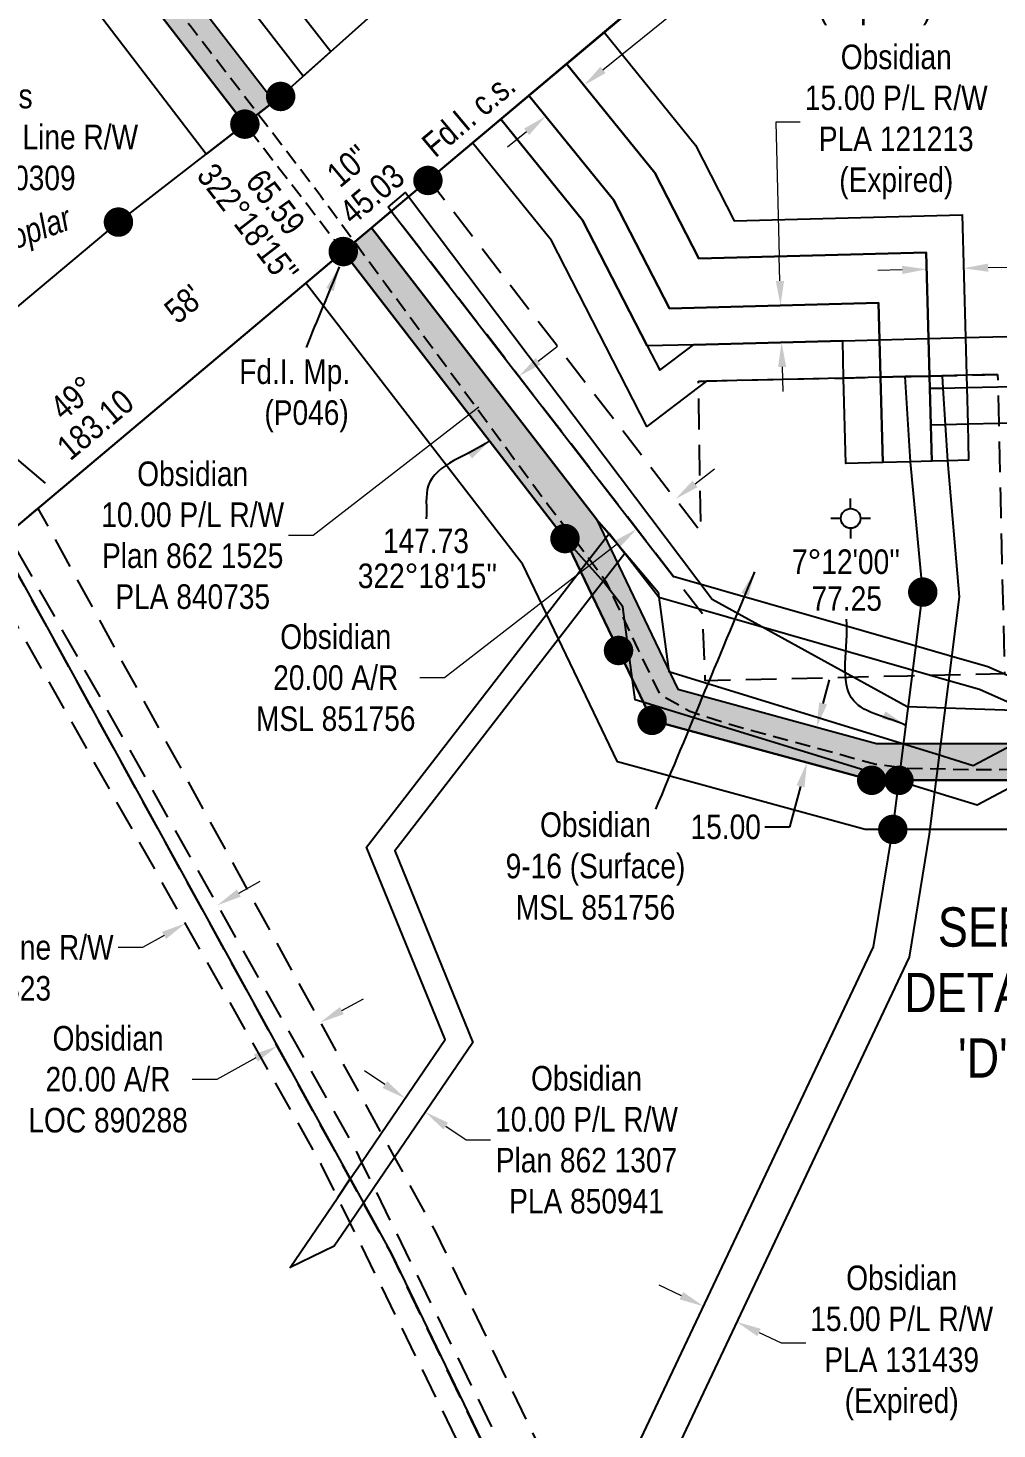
# Model space of a CAD drawing. Extents: x 606847 to 616975, y 5877213 to 5883625.
# Drawn here: x 607177 to 607572, y 5879660 to 5880230 of the extents above; entities that cross this region are included whole.
import ezdxf
from ezdxf.enums import TextEntityAlignment as Align

# ---------------------------------------------------------------- set-up
doc = ezdxf.new("R2010")
doc.units = 0
doc.header["$LTSCALE"] = 5
doc.header["$PDMODE"] = 34
doc.header["$PDSIZE"] = 0.03
for name, pattern in [('foc-ACCESSROAD', [3.75, 2.5, -1.25]), ('foc-FLOWLINE', [3.75, 2.5, -1.25]), ('foc-TIELINE', [1.875, 1.25, -0.625]), ('UG_PIPE', [1.875, 1.25, -0.625])]:
    doc.linetypes.add(name, pattern=pattern)
doc.layers.get('Defpoints').update_dxf_attribs({"color": 9})
for name, color, linetype in [('AS-PIPE-UG', 44, 'UG_PIPE'), ('AS-POWER', 104, 'foc-POWER'), ('AS-TELUS', 224, 'foc-TEL'), ('C-AR', 13, 'foc-ACCESSROAD'), ('C-RW', 13, 'Continuous'), ('C-WS', 13, 'foc-ACCESSROAD'), ('DETAIL-T', 7, 'Continuous'), ('F-EZE', 190, 'foc-FLOWLINE'), ('F-RW', 190, 'Continuous'), ('F-WS-S', 8, 'Continuous'), ('L-BD', 7, 'Continuous'), ('L-MON', 1, 'Continuous'), ('L-TIE', 7, 'foc-TIELINE'), ('L-TITLEDB', 4, 'Continuous'), ('P-PROPOSED', 10, 'Continuous'), ('P-PROPOSED-H', 21, 'Continuous'), ('P-TXT', 4, 'Continuous'), ('T-BUSH-T', 110, 'Continuous')]:
    doc.layers.add(name, color=color, linetype=linetype)
for name, color, linetype, lineweight in [('C-AR-T', 13, 'Continuous', 9), ('C-RW-T', 13, 'Continuous', 9), ('C-WS-T', 13, 'Continuous', 9), ('F-EZE-T', 190, 'Continuous', 9)]:
    doc.layers.add(name, color=color, linetype=linetype, lineweight=lineweight)
doc.styles.add('80CG', font='ARIALN.TTF', dxfattribs={"height": 10})
doc.styles.add('80L', font='ARIALN.TTF', dxfattribs={"height": 10})
doc.styles.add('foc-LtypeFont', font='ARIALN.TTF', dxfattribs={"height": 7.35})
doc.linetypes.add('foc-POWER', pattern='A,6,-1,["P",foc-LtypeFont,S=0.2,R=0,X=-0.625,Y=-0.75],-1.24,4', length=12.24)
doc.linetypes.add('foc-TEL', pattern='A,2,-1,["T",foc-LtypeFont,S=0.2,R=0,X=-0.425,Y=-0.75],-1.24,8', length=12.24)
doc.linetypes.add('foc-TEL-NOLINE', pattern='A,0,-2,["T",foc-LtypeFont,S=0.2,R=0,X=-0.425,Y=-0.75],-10.24', length=12.24)
doc.dimstyles.new('Compass 5 000', dxfattribs={"dimscale": 5, "dimtxt": 9, "dimasz": 2, "dimexe": 0.2, "dimexo": 0.0625, "dimgap": 0.5, "dimtad": 0, "dimtih": 1, "dimtoh": 1, "dimzin": 0, "dimdsep": 46, "dimtxsty": '80CG', "dimcen": 0.1, "dimse1": 1, "dimse2": 1, "dimclrd": 256, "dimclrt": 256, "dimaunit": 1, "dimadec": 4, "dimazin": 0, "dimtfac": 0.06, "dimtofl": 0, "dimtmove": 0, "dimatfit": 1, "dimfxl": 0.2, "dimtolj": 1, "dimtzin": 0, "dimlwd": -1, "dimarcsym": 0})

# ---------------------------------------------------------------- blocks, each defined once
blk = doc.blocks.new('*D421')
at = {"layer": 'Defpoints', "color": 0, "transparency": 16777216}
for p in [(607058.33, 5880142.6), (607100.83, 5880126), (607091.08, 5880114.6)]:
    blk.add_point(p, dxfattribs=at)
at = {"layer": 'F-EZE-T', "transparency": 16777216}
for p, q in [((607074.57, 5880161.6), (607095.4, 5880185.97)), ((607095.4, 5880185.97), (607105.4, 5880185.97)), ((607051.83, 5880135), (607045.34, 5880127.39))]:
    blk.add_line(p, q, dxfattribs=at)
for points in [[(607073.3, 5880162.68), (607075.84, 5880160.51), (607068.07, 5880154)], [(607050.57, 5880136.08), (607053.1, 5880133.91), (607058.33, 5880142.6)]]:
    blk.add_solid(points, dxfattribs=at)
at = {"layer": 'F-EZE-T', "transparency": 16777216, "insert": (607164.54, 5880185.97), "char_height": 10, "attachment_point": 5, "style": '80CG', "bg_fill": 3, "box_fill_scale": 1.1, "bg_fill_color": 256, "bg_fill_true_color": 13158600, "bg_fill_transparency": 0}
blk.add_mtext('\\A1;Fortis\\P15.00 Power Line R/W\\PEZE 060309', dxfattribs=at)
blk = doc.blocks.new('*D423')
at = {"layer": 'Defpoints', "color": 0, "transparency": 16777216}
for p in [(607241.1, 5879865.92), (607266.28, 5879851.86), (607253.21, 5879844.48)]:
    blk.add_point(p, dxfattribs=at)
at = {"layer": 'F-EZE-T', "transparency": 16777216}
for p, q in [((607262.87, 5879878.22), (607271.58, 5879883.14)), ((607223.69, 5879856.09), (607213.69, 5879856.09)), ((607232.39, 5879861.01), (607223.69, 5879856.09))]:
    blk.add_line(p, q, dxfattribs=at)
for points in [[(607262.05, 5879879.67), (607263.69, 5879876.77), (607254.17, 5879873.3)], [(607231.57, 5879862.46), (607233.21, 5879859.55), (607241.1, 5879865.92)]]:
    blk.add_solid(points, dxfattribs=at)
at = {"layer": 'F-EZE-T', "transparency": 16777216, "insert": (607154.55, 5879856.09), "char_height": 10, "attachment_point": 5, "style": '80CG'}
blk.add_mtext('\\A1;Fortis\\P15.00 Power Line R/W\\PEZE 130323', dxfattribs=at)
blk = doc.blocks.new('*D433')
at = {"layer": 'C-AR-T', "transparency": 16777216}
for p, q in [((607304.84, 5879830.41), (607313.6, 5879835.22)), ((607269.78, 5879811.13), (607253.91, 5879802.4)), ((607253.91, 5879802.4), (607243.91, 5879802.4))]:
    blk.add_line(p, q, dxfattribs=at)
for points in [[(607304.04, 5879831.87), (607305.64, 5879828.94), (607296.08, 5879825.59)], [(607268.97, 5879812.59), (607270.58, 5879809.67), (607278.54, 5879815.95)]]:
    blk.add_solid(points, dxfattribs=at)
at = {"layer": 'Defpoints', "color": 0, "transparency": 16777216}
for p in [(607233.23, 5879939.9), (607215.69, 5879930.26), (607278.54, 5879815.95)]:
    blk.add_point(p, dxfattribs=at)
at = {"layer": 'C-AR-T', "transparency": 16777216, "insert": (607209.6, 5879802.4), "char_height": 10, "attachment_point": 5, "style": '80CG'}
blk.add_mtext('\\A1;Obsidian\\P20.00 A/R\\PLOC 890288', dxfattribs=at)
blk = doc.blocks.new('*D439')
at = {"layer": 'C-AR-T', "transparency": 16777216}
for p, q in [((607448.71, 5880044.8), (607456.62, 5880050.92)), ((607417.1, 5880020.36), (607346.63, 5879965.87)), ((607346.63, 5879965.87), (607336.63, 5879965.87))]:
    blk.add_line(p, q, dxfattribs=at)
for points in [[(607447.69, 5880046.12), (607449.73, 5880043.48), (607440.8, 5880038.69)], [(607416.08, 5880021.68), (607418.12, 5880019.04), (607425.01, 5880026.48)]]:
    blk.add_solid(points, dxfattribs=at)
at = {"layer": 'Defpoints', "color": 0, "transparency": 16777216}
for p in [(607385.04, 5880110.79), (607369.26, 5880098.58), (607425.01, 5880026.48)]:
    blk.add_point(p, dxfattribs=at)
at = {"layer": 'C-AR-T', "transparency": 16777216, "insert": (607302.35, 5879965.87), "char_height": 10, "attachment_point": 5, "style": '80CG'}
blk.add_mtext('\\A1;Obsidian\\P20.00 A/R\\PMSL 851756', dxfattribs=at)
blk = doc.blocks.new('*D449')
at = {"layer": 'C-RW-T', "transparency": 16777216}
for p, q in [((607322.37, 5879800.3), (607314.11, 5879805.93)), ((607347.16, 5879783.41), (607355.43, 5879777.78)), ((607355.43, 5879777.78), (607365.43, 5879777.78))]:
    blk.add_line(p, q, dxfattribs=at)
for points in [[(607323.31, 5879801.68), (607321.44, 5879798.92), (607330.64, 5879794.67)], [(607348.1, 5879784.79), (607346.22, 5879782.03), (607338.9, 5879789.04)]]:
    blk.add_solid(points, dxfattribs=at)
at = {"layer": 'Defpoints', "color": 0, "transparency": 16777216}
for p in [(607335.72, 5879802.12), (607343.98, 5879796.49), (607338.9, 5879789.04)]:
    blk.add_point(p, dxfattribs=at)
at = {"layer": 'C-RW-T', "transparency": 16777216, "insert": (607404.51, 5879777.78), "char_height": 10, "attachment_point": 5, "style": '80CG'}
blk.add_mtext('\\A1;Obsidian\\P10.00 P/L R/W\\PPlan 862 1307\\PPLA 850941', dxfattribs=at)
blk = doc.blocks.new('*D455')
at = {"layer": 'C-RW-T', "transparency": 16777216}
for p, q in [((607384.85, 5880094.76), (607392.76, 5880100.87)), ((607360.7, 5880076.08), (607293.17, 5880023.86)), ((607293.17, 5880023.86), (607283.17, 5880023.86))]:
    blk.add_line(p, q, dxfattribs=at)
for points in [[(607383.83, 5880096.07), (607385.87, 5880093.44), (607376.94, 5880088.64)], [(607359.68, 5880077.4), (607361.72, 5880074.76), (607368.61, 5880082.2)]]:
    blk.add_solid(points, dxfattribs=at)
at = {"layer": 'Defpoints', "color": 0, "transparency": 16777216}
for p in [(607355.33, 5880116.59), (607347, 5880110.14), (607368.61, 5880082.2)]:
    blk.add_point(p, dxfattribs=at)
at = {"layer": 'C-RW-T', "transparency": 16777216, "insert": (607244.08, 5880023.86), "char_height": 10, "attachment_point": 5, "style": '80CG'}
blk.add_mtext('\\A1;Obsidian\\P10.00 P/L R/W\\PPlan 862 1525\\PPLA 840735', dxfattribs=at)
blk = doc.blocks.new('*D476')
at = {"layer": 'C-RW-T', "transparency": 16777216}
for p, q in [((607491.61, 5880192.13), (607481.61, 5880192.13)), ((607481.61, 5880192.13), (607483.04, 5880137.42)), ((607483.3, 5880127.42), (607483.04, 5880137.42)), ((607484.22, 5880092.43), (607484.48, 5880082.43))]:
    blk.add_line(p, q, dxfattribs=at)
for points in [[(607484.97, 5880127.46), (607481.64, 5880127.38), (607483.56, 5880117.42)], [(607485.88, 5880092.47), (607482.55, 5880092.38), (607483.96, 5880102.42)]]:
    blk.add_solid(points, dxfattribs=at)
at = {"layer": 'Defpoints', "color": 0, "transparency": 16777216}
for p in [(607483.2, 5880117.41), (607483.56, 5880117.42), (607483.59, 5880102.41)]:
    blk.add_point(p, dxfattribs=at)
at = {"layer": 'C-RW-T', "transparency": 16777216, "insert": (607530.69, 5880192.13), "char_height": 10, "attachment_point": 5, "style": '80CG', "bg_fill": 3, "box_fill_scale": 1.1, "bg_fill_color": 256, "bg_fill_true_color": 13158600, "bg_fill_transparency": 0}
blk.add_mtext('\\A1;Obsidian\\P15.00 P/L R/W\\PPLA 121213\\P(Expired)', dxfattribs=at)
blk = doc.blocks.new('*D478')
at = {"layer": 'C-RW-T', "transparency": 16777216}
for p, q in [((607411.22, 5880213.35), (607472.54, 5880262.99)), ((607472.54, 5880262.99), (607482.54, 5880262.99)), ((607380.13, 5880188.17), (607372.36, 5880181.88))]:
    blk.add_line(p, q, dxfattribs=at)
for points in [[(607410.17, 5880214.64), (607412.27, 5880212.05), (607403.45, 5880207.05)], [(607379.08, 5880189.47), (607381.18, 5880186.88), (607387.9, 5880194.47)]]:
    blk.add_solid(points, dxfattribs=at)
at = {"layer": 'Defpoints', "color": 0, "transparency": 16777216}
for p in [(607403.45, 5880207.05), (607411.24, 5880197.42), (607395.7, 5880184.84)]:
    blk.add_point(p, dxfattribs=at)
at = {"layer": 'C-RW-T', "transparency": 16777216, "insert": (607522.08, 5880262.99), "char_height": 10, "attachment_point": 5, "style": '80CG'}
blk.add_mtext('\\A1;Obsidian\\P20.00 P/L R/W\\PPLA 121483\\P(Expired)', dxfattribs=at)
blk = doc.blocks.new('*D480')
at = {"layer": 'C-RW-T', "transparency": 16777216}
for p, q in [((607443.15, 5879714.33), (607434.11, 5879718.61)), ((607474.79, 5879699.37), (607483.83, 5879695.1)), ((607483.83, 5879695.1), (607493.83, 5879695.1))]:
    blk.add_line(p, q, dxfattribs=at)
for points in [[(607443.86, 5879715.84), (607442.43, 5879712.83), (607452.19, 5879710.06)], [(607475.5, 5879700.88), (607474.07, 5879697.87), (607465.75, 5879703.65)]]:
    blk.add_solid(points, dxfattribs=at)
at = {"layer": 'Defpoints', "color": 0, "transparency": 16777216}
for p in [(607459.76, 5879726.07), (607473.32, 5879719.66), (607465.75, 5879703.65)]:
    blk.add_point(p, dxfattribs=at)
at = {"layer": 'C-RW-T', "transparency": 16777216, "insert": (607532.91, 5879695.1), "char_height": 10, "attachment_point": 5, "style": '80CG'}
blk.add_mtext('\\A1;Obsidian\\P15.00 P/L R/W\\PPLA 131439\\P(Expired)', dxfattribs=at)
blk = doc.blocks.new('*D481')
at = {"layer": 'C-RW-T', "transparency": 16777216}
for p, q in [((607533.13, 5880131.93), (607523.13, 5880131.66)), ((607568.12, 5880132.85), (607578.11, 5880133.11))]:
    blk.add_line(p, q, dxfattribs=at)
for points in [[(607533.08, 5880133.59), (607533.17, 5880130.26), (607543.12, 5880132.19)], [(607568.07, 5880134.51), (607568.16, 5880131.18), (607558.12, 5880132.58)]]:
    blk.add_solid(points, dxfattribs=at)
at = {"layer": 'Defpoints', "color": 0, "transparency": 16777216}
for p in [(607558.12, 5880132.58), (607543.26, 5880127.11), (607558.25, 5880127.51)]:
    blk.add_point(p, dxfattribs=at)
at = {"layer": 'C-RW-T', "transparency": 16777216, "insert": (607617.2, 5880133.11), "char_height": 10, "attachment_point": 5, "style": '80CG', "bg_fill": 3, "box_fill_scale": 1.1, "bg_fill_color": 256, "bg_fill_true_color": 13158600, "bg_fill_transparency": 0}
blk.add_mtext('\\A1;Obsidian\\P15.00 P/L R/W\\PPLA 140688\\P(Expired)', dxfattribs=at)
blk = doc.blocks.new('GABD')
for p, q in [((0, 0.81), (0, 1.62)), ((-0.81, 0), (-1.62, 0)), ((1.62, 0), (0.81, 0)), ((0, -0.81), (0, -1.62))]:
    blk.add_line(p, q)
blk.add_circle((0, 0), 0.8)
blk = doc.blocks.new('fdia')
at = {"color": 255, "const_width": 1}
blk.add_lwpolyline([(-0.5, 0, 1), (0.5, 0, 1)], format="xyb", close=True, dxfattribs=at)
blk = doc.blocks.new('Fdiaa')
blk.add_blockref('fdia', (0, 0))
blk = doc.blocks.new('fdib')
at = {"color": 1, "const_width": 1.6}
blk.add_lwpolyline([(-0.4, 0, 1), (0.4, 0, 1)], format="xyb", close=True, dxfattribs=at)
at = {"color": 1}
blk.add_circle((0, 0), 0.8, dxfattribs=at)
blk = doc.blocks.new('Fdibb')
blk.add_blockref('fdib', (0, 0))
blk = doc.blocks.new('fdicc')
for name in ['Fdibb', 'Fdiaa']:
    blk.add_blockref(name, (0, 0))
blk = doc.blocks.new('FDI')
blk.add_blockref('fdicc', (0, 0))
blk = doc.blocks.new('*D578')
at = {"layer": 'Defpoints', "color": 0, "transparency": 16777216}
for p in [(607492.68, 5879947.34), (607488.73, 5879932.87), (607494.32, 5879931.35)]:
    blk.add_point(p, dxfattribs=at)
at = {"layer": 'P-TXT', "transparency": 16777216}
for p, q in [((607500.9, 5879955.46), (607503.53, 5879965.11)), ((607491.69, 5879921.7), (607487.17, 5879905.14)), ((607487.17, 5879905.14), (607477.17, 5879905.14))]:
    blk.add_line(p, q, dxfattribs=at)
for points in [[(607499.29, 5879955.9), (607502.5, 5879955.03), (607498.26, 5879945.82)], [(607490.08, 5879922.14), (607493.3, 5879921.26), (607494.32, 5879931.35)]]:
    blk.add_solid(points, dxfattribs=at)
at = {"layer": 'P-TXT', "transparency": 16777216, "insert": (607461.23, 5879905.14), "char_height": 10, "attachment_point": 5, "style": '80CG'}
blk.add_mtext('\\A1;15.00', dxfattribs=at)

msp = doc.modelspace()

# ---------------------------------------------------------------- hatches: boundary and pattern name
at = {"layer": 'P-PROPOSED-H'}
h = msp.add_hatch(color=256, dxfattribs=at)
h.dxf.hatch_style = 1
h.paths.add_polyline_path([(607341.861, 5881398.54), (607332.362, 5881265.34), (607321.861, 5881238.551), (607367.11, 5881126.057), (607452.016, 5881064.792), (607486.732, 5880953.556), (607509.351, 5880805.779), (607507.56, 5880705.721), (607501.672, 5880676.753), (607524.363, 5880638.081), (607346.556, 5880494.057), (607321.158, 5880362.378), (607280.597, 5880325.528), (607258.027, 5880329.806), (607205.086, 5880293.784), (607277.214, 5880200.447), (607265.356, 5880191.271), (607183.481, 5880297.219), (607254.723, 5880345.693), (607276.046, 5880341.651), (607307.381, 5880370.119), (607332.869, 5880502.266), (607504.905, 5880641.615), (607485.835, 5880674.115), (607492.593, 5880707.362), (607494.337, 5880804.772), (607472.082, 5880950.169), (607439.191, 5881055.556), (607354.818, 5881116.437), (607305.728, 5881238.48), (607317.569, 5881268.685), (607326.848, 5881398.805)])
h = msp.add_hatch(color=256, dxfattribs=at)
h.dxf.hatch_style = 1
h.paths.add_polyline_path([(607811.752, 5879830.127), (607600.803, 5879924.161), (607520.686, 5879924.16), (607431.213, 5879948.562), (607395.742, 5880022.547), (607305.444, 5880139.396), (607316.934, 5880149.048), (607408.576, 5880030.46), (607441.77, 5879961.224), (607522.694, 5879939.154), (607591.718, 5879939.155), (607811.502, 5879841.182)])

# ---------------------------------------------------------------- linework, layer by layer
at = {"layer": 'AS-POWER', "flags": 128}
for points in [[(606904.617, 5879775.336), (607040.447, 5879923.103), (607165.3, 5880021.674), (607339.911, 5880168.348), (607514.066, 5880315.083), (607794.52, 5880553.429), (607892.659, 5880635.903)], [(606846.898, 5880256.576), (607050.83, 5880158.528), (607137.267, 5880084.553), (607183.956, 5880045.155)], [(607330.815, 5880163.467), (607455.76, 5879997.93), (607535.176, 5879954.161), (607622.385, 5879951.193), (607923.148, 5879818.98), (608012.622, 5879814.898), (608187.183, 5879740.284), (608779.556, 5879481.85), (609180.651, 5879299.951)], [(607164.82, 5880021.555), (607169.642, 5880014.013), (607325.028, 5879731.392), (607416.954, 5879540.922), (607499.137, 5879459.221)]]:
    msp.add_lwpolyline(points, dxfattribs=at)
at = {"layer": 'AS-TELUS', "linetype": 'foc-TEL-NOLINE', "flags": 128}
msp.add_lwpolyline([(606902.327, 5879878.557), (606911.099, 5879895.697), (607000.336, 5879967.508), (607088.674, 5880038.597), (607125.447, 5880070.383), (607132.679, 5880079.051), (607138.295, 5880085.785), (607142.284, 5880090.567), (607144.872, 5880093.669), (607213.832, 5880151.394), (607279.911, 5880202.535), (607338.436, 5880254.873), (607400.705, 5880313.535), (607405.366, 5880317.459), (607449.233, 5880354.485), (607483.786, 5880371.728), (607577.657, 5880450.671), (607605.361, 5880479.136), (607615.393, 5880489.443), (607616.59, 5880490.674), (607629.699, 5880504.144), (607638.23, 5880512.909), (607693.93, 5880560.975), (607755.301, 5880600.064), (607792.204, 5880657.061)], dxfattribs=at)
at = {"layer": 'C-AR', "flags": 128}
msp.add_lwpolyline([(607499.136, 5879459.221), (607444.344, 5879513.691), (607416.954, 5879540.922), (607325.028, 5879731.392), (607313.681, 5879752.031), (607308.28, 5879761.855), (607249.608, 5879868.57), (607189.407, 5879978.064), (607165.3, 5880021.674), (607181.011, 5880034.871), (607320.917, 5879780.402), (607326.318, 5879770.579), (607342.819, 5879740.568), (607405.348, 5879611.009), (607433.489, 5879552.7), (607472.117, 5879514.3), (607527.621, 5879459.121)], dxfattribs=at)
at = {"layer": 'C-RW'}
for points in [[(607501.382, 5880956.943), (607524.365, 5880806.787), (607522.548, 5880705.296), (607521.589, 5880680.547), (607542.799, 5880633.718), (607360.242, 5880485.848), (607334.935, 5880354.637), (607263.246, 5880289.507), (607261.576, 5880270.686), (607300.356, 5880220.823), (607289.1, 5880210.748), (607246.123, 5880266.167), (607248.828, 5880296.666), (607321.158, 5880362.378), (607346.556, 5880494.057), (607524.363, 5880638.081), (607506.469, 5880677.588), (607507.56, 5880705.721), (607509.351, 5880805.779), (607486.732, 5880953.556)], [(607486.732, 5880953.556), (607509.351, 5880805.779), (607507.56, 5880705.721), (607501.672, 5880676.753), (607524.363, 5880638.081), (607346.556, 5880494.057), (607321.158, 5880362.378), (607280.597, 5880325.528), (607258.027, 5880329.806), (607205.086, 5880293.784), (607277.214, 5880200.447), (607265.356, 5880191.271), (607183.481, 5880297.219), (607254.723, 5880345.693), (607276.046, 5880341.651), (607307.381, 5880370.119), (607332.869, 5880502.266), (607504.905, 5880641.615), (607485.835, 5880674.115), (607492.593, 5880707.362), (607494.337, 5880804.772), (607472.082, 5880950.169)], [(607587.418, 5879926.647), (607563.611, 5879914.047), (607545.427, 5879919.644), (607530.873, 5879924.125), (607522.876, 5879926.588), (607428.868, 5879955.527), (607424.369, 5879956.912), (607422.9, 5879967.961), (607419.335, 5879994.77), (607411.602, 5880004.808), (607395.742, 5880022.547), (607305.444, 5880139.396), (607316.934, 5880149.048), (607408.576, 5880030.46), (607433.725, 5880000.686), (607438.085, 5879968.383), (607532.778, 5879939.233), (607547.332, 5879934.753), (607547.332, 5879934.753), (607562.086, 5879930.212), (607584.56, 5879942.105)], [(607527.621, 5879459.121), (607472.117, 5879514.3), (607433.489, 5879552.7), (607405.348, 5879611.009), (607521.36, 5879856.344), (607529.287, 5879904.158), (607541.491, 5880000.766), (607536.511, 5880053.789), (607534.331, 5880088.498), (607544.268, 5880088.725), (607549.339, 5880088.839), (607549.652, 5880083.847), (607550.594, 5880068.864), (607551.516, 5880054.185), (607556.367, 5879998.887), (607544.163, 5879902.279), (607535.942, 5879852.092), (607421.882, 5879610.884), (607445.858, 5879561.567), (607493.204, 5879514.761), (607549.576, 5879459.045)]]:
    msp.add_lwpolyline(points, dxfattribs=at)
for points in [[(607448.891, 5880182.759), (607464.668, 5880151.943), (607557.545, 5880154.379), (607558.861, 5880104.394), (607559.267, 5880089.067), (607559.397, 5880084.068), (607559.792, 5880069.074), (607560.176, 5880054.412), (607551.516, 5880054.185), (607545.181, 5880054.018), (607544.793, 5880068.732), (607544.399, 5880083.727), (607544.268, 5880088.725), (607543.865, 5880104.001), (607542.945, 5880138.989), (607450.312, 5880136.56), (607432.321, 5880171.391), (607396.381, 5880215.783), (607411.695, 5880228.647), (607448.891, 5880182.759)], [(607432.321, 5880171.391), (607450.312, 5880136.56), (607542.945, 5880138.989), (607543.865, 5880104.001), (607544.268, 5880088.725), (607544.399, 5880083.727), (607544.793, 5880068.732), (607545.181, 5880054.018), (607536.511, 5880053.79), (607525.187, 5880053.492), (607524.273, 5880088.27), (607523.872, 5880103.475), (607523.478, 5880118.469), (607438.298, 5880116.236), (607415.49, 5880160.395), (607381.062, 5880202.915), (607396.381, 5880215.783), (607432.321, 5880171.391)], [(607415.49, 5880160.395), (607438.298, 5880116.236), (607523.478, 5880118.469), (607523.872, 5880103.475), (607524.273, 5880088.27), (607525.187, 5880053.492), (607510.184, 5880053.097), (607509.268, 5880087.928), (607508.869, 5880103.08), (607448.078, 5880101.48), (607429.283, 5880100.986), (607402.86, 5880152.143), (607369.568, 5880193.26), (607381.062, 5880202.915), (607415.49, 5880160.395)], [(607811.021, 5879862.44), (607811.27, 5879851.428), (607564.548, 5879961.079), (607550.228, 5879965.191), (607544.656, 5879966.791), (607535.638, 5879969.379), (607450.19, 5879993.915), (607433.949, 5879998.578), (607432.725, 5880000.161), (607420.071, 5880016.525), (607413.754, 5880024.693), (607408.576, 5880030.46), (607316.934, 5880149.048), (607324.996, 5880155.819), (607439.854, 5880007.282), (607536.906, 5879979.415), (607551.496, 5879975.226), (607567.975, 5879970.495), (607574.771, 5879967.476), (607811.021, 5879862.44)], [(607550.594, 5880068.864), (607544.793, 5880068.732), (607544.399, 5880083.727), (607549.652, 5880083.847), (607559.397, 5880084.068), (607572.112, 5880084.357), (607587.253, 5880084.702), (607654.596, 5880086.237), (607692.711, 5880087.749), (607693.117, 5880072.754), (607654.996, 5880071.242), (607587.554, 5880069.706), (607572.453, 5880069.362), (607559.793, 5880069.074), (607550.594, 5880068.864)], [(607301.746, 5879734.515), (607283.745, 5879725.847), (607303.154, 5879754.332), (607308.28, 5879761.855), (607312.862, 5879768.581), (607320.917, 5879780.402), (607346.942, 5879818.599), (607314.935, 5879896.976), (607388.124, 5879991.567), (607401.824, 5880009.274), (607404.3, 5880012.474), (607413.754, 5880024.693), (607420.071, 5880016.525), (607410.603, 5880004.289), (607406.66, 5879999.192), (607392.959, 5879981.485), (607326.368, 5879895.419), (607358.225, 5879817.408), (607326.318, 5879770.579), (607317.935, 5879758.275), (607313.681, 5879752.031), (607308.227, 5879744.027), (607301.746, 5879734.515)]]:
    msp.add_lwpolyline(points, close=True, dxfattribs=at)
at = {"layer": 'C-RW', "flags": 128}
msp.add_lwpolyline([(607811.752, 5879830.127), (607600.803, 5879924.161), (607520.686, 5879924.16), (607431.213, 5879948.562), (607395.742, 5880022.547), (607305.444, 5880139.396), (607316.934, 5880149.048), (607408.576, 5880030.46), (607441.77, 5879961.224), (607522.694, 5879939.154), (607591.718, 5879939.155), (607811.502, 5879841.182)], close=True, dxfattribs=at)
at = {"layer": 'C-WS', "flags": 128}
msp.add_lwpolyline([(607339.004, 5880170.354), (607451.097, 5880025.326), (607450.155, 5880084.214), (607450.118, 5880086.581), (607453.364, 5880086.655), (607509.268, 5880087.928), (607524.273, 5880088.27), (607534.331, 5880088.498), (607544.268, 5880088.725), (607549.339, 5880088.839), (607559.269, 5880089.066), (607571.998, 5880089.356), (607572.112, 5880084.358), (607572.453, 5880069.362), (607573.124, 5880039.856), (607573.579, 5880019.861), (607573.809, 5880009.757), (607574.268, 5879989.582), (607574.771, 5879967.476), (607550.447, 5879966.922), (607544.656, 5879966.791), (607535.284, 5879966.578), (607452.892, 5879964.703), (607451.861, 5879991.755), (607450.19, 5879993.915), (607439.854, 5880007.282), (607323.705, 5880157.488), (607339.004, 5880170.354)], close=True, dxfattribs=at)
at = {"layer": 'F-EZE', "flags": 128}
msp.add_lwpolyline([(607489.279, 5879459.255), (607434.404, 5879513.473), (607409.722, 5879537.868), (607308.227, 5879744.027), (607303.154, 5879754.332), (607296.458, 5879767.933), (607156.699, 5880015.331), (607168.693, 5880024.524), (607309.73, 5879774.943), (607312.862, 5879768.581), (607317.935, 5879758.275), (607422.065, 5879546.763), (607455.288, 5879513.931), (607510.701, 5879459.18)], dxfattribs=at)
at = {"layer": 'F-RW'}
for points in [[(606854.501, 5880319.175), (606860.962, 5880308.968), (606863.12, 5880305.555), (606868.357, 5880297.285), (606933.17, 5880268.869), (606943.804, 5880280.502), (606962.86, 5880271.946), (606977.269, 5880265.476), (606993.891, 5880258.012), (607051.983, 5880231.927), (607171.235, 5880313.067), (607265.356, 5880191.271), (607249.546, 5880179.035), (607183.93, 5880264.758), (607175.516, 5880275.627), (607174.728, 5880276.643), (607167.311, 5880286.217), (607053.972, 5880209.1), (606994.382, 5880235.857), (606963.053, 5880249.924), (606948.645, 5880256.394), (606938.041, 5880244.793), (606854.687, 5880281.468), (606852.243, 5880285.329)], [(607571.998, 5880089.356), (607559.267, 5880089.067), (607549.339, 5880088.84), (607544.268, 5880088.725), (607534.331, 5880088.498), (607524.273, 5880088.27), (607509.268, 5880087.928), (607453.364, 5880086.655), (607450.155, 5880084.215), (607429.107, 5880068.208), (607390.187, 5880143.956), (607358.081, 5880183.611), (607369.568, 5880193.26), (607402.86, 5880152.143), (607429.283, 5880100.986), (607429.283, 5880100.986), (607434.4, 5880091.078), (607448.078, 5880101.48), (607508.869, 5880103.08), (607523.872, 5880103.475), (607543.865, 5880104.001), (607558.861, 5880104.394), (607586.843, 5880105.131)]]:
    msp.add_lwpolyline(points, dxfattribs=at)
msp.add_lwpolyline([(607811.752, 5879830.127), (607812.253, 5879808.015), (607596.549, 5879904.169), (607518.009, 5879904.168), (607417.137, 5879931.679), (607378.63, 5880011.997), (607290.124, 5880126.526), (607305.444, 5880139.396), (607395.742, 5880022.547), (607431.213, 5879948.562), (607520.686, 5879924.16), (607600.803, 5879924.161), (607811.752, 5879830.127)], close=True, dxfattribs=at)
at = {"layer": 'L-TIE'}
msp.add_line((607305.444, 5880139.396), (607265.356, 5880191.271), dxfattribs=at)
at = {"layer": 'L-TITLEDB', "flags": 128}
for points in [[(607468.955, 5880276.746), (607339.911, 5880168.348), (607165.3, 5880021.674), (607143.08, 5880005.287), (607132.527, 5879996.036), (607122.05, 5879986.7), (607111.651, 5879977.276), (607101.329, 5879967.768), (607091.086, 5879958.175), (607080.922, 5879948.499), (607070.838, 5879938.74), (607060.834, 5879928.897), (607050.911, 5879918.974), (607041.071, 5879908.968), (607031.313, 5879898.883), (607021.638, 5879888.718), (607012.047, 5879878.472), (607002.541, 5879868.149), (606993.699, 5879858.394), (606984.934, 5879848.57), (606976.245, 5879838.678), (606905.024, 5879756.984)], [(606902.327, 5879878.557), (606911.099, 5879895.697), (607000.336, 5879967.508), (607088.674, 5880038.597), (607125.447, 5880070.383), (607132.679, 5880079.051), (607138.295, 5880085.785), (607142.284, 5880090.567), (607144.872, 5880093.669), (607213.832, 5880151.394), (607265.356, 5880191.271), (607279.911, 5880202.535), (607338.436, 5880254.873)]]:
    msp.add_lwpolyline(points, dxfattribs=at)

# ---------------------------------------------------------------- block references
at = {"layer": 'F-WS-S', "xscale": 4.997919999999994, "yscale": 4.997919999999994, "zscale": 4.997919999999994}
msp.add_blockref('GABD', (607512.114, 5880030.753), dxfattribs=at)
at = {"layer": 'L-MON', "xscale": 4.99790845, "yscale": 4.99790845, "zscale": 4.99790845}
for p in [(607279.911, 5880202.535), (607265.334, 5880191.27), (607305.422, 5880139.406), (607395.742, 5880022.547), (607541.491, 5880000.766), (607417.55, 5879977.008), (607431.213, 5879948.562), (607520.686, 5879924.16), (607531.802, 5879924.134), (607529.287, 5879904.158)]:
    msp.add_blockref('FDI', p, dxfattribs=at)

# ---------------------------------------------------------------- texts
at = {"layer": 'C-WS-T', "insert": (607408.175, 5879911.097), "char_height": 9.99584, "width": 78.96209, "attachment_point": 2, "line_spacing_factor": 1.010437, "style": '80CG'}
msp.add_mtext('Obsidian\\P9-16 (Surface)\\PMSL 851756', dxfattribs=at)
at = {"layer": 'DETAIL-T', "color": 3, "insert": (607565.98, 5879837.773), "char_height": 15.9933, "width": 63.60951, "attachment_point": 5, "style": '80CG'}
msp.add_mtext("SEE\\PDETAIL 'D'", dxfattribs=at)
at = {"layer": 'L-BD', "style": '80L'}
for s, height, rotation, p in [("10''", 9.9958, 40.0304, (607307.422, 5880174.371)), ("322°18'15''", 9.99582, 307.696, (607266.615, 5880150.817)), ('65.59', 9.9958, 307.696, (607277.886, 5880159.527)), ('45.03', 9.9958, 40.0304, (607317.066, 5880162.89)), ("58'", 9.9958, 40.0304, (607240.465, 5880118.127)), ('49°', 9.9958, 40.0304, (607195.228, 5880079.92)), ('183.10', 9.9958, 40.0304, (607204.389, 5880069.014))]:
    msp.add_text(s, height=height, rotation=rotation, dxfattribs=at).set_placement(p, align=Align.MIDDLE)
for s, height, p in [('147.73', 9.9958, (607339.094, 5880021.625)), ("7°12'00''", 9.9958, (607510.222, 5880013.153)), ("322°18'15''", 9.99582, (607339.715, 5880007.394)), ('77.25', 9.9958, (607510.532, 5879998.162))]:
    msp.add_text(s, height=height, dxfattribs=at).set_placement(p, align=Align.MIDDLE)

# ---------------------------------------------------------------- dimensions: what is measured, and where the dimension line sits
at = {"layer": 'C-AR-T'}
dim = msp.add_linear_dim(base=(607278.541, 5879815.947), p1=(607233.227, 5879939.897), p2=(607215.692, 5879930.257), angle=208.80228, text='Obsidian\\P20.00 A/R\\PLOC 890288', dimstyle='Compass 5 000', dxfattribs=at)
dim.commit()
dim.dimension.update_dxf_attribs({"geometry": '*D433', "text_midpoint": (607209.595, 5879802.405), "dimtype": 161})
at = {"layer": 'C-RW-T'}
dim = msp.add_linear_dim(base=(607403.448, 5880207.053), p1=(607395.698, 5880184.839), p2=(607411.244, 5880197.425), angle=38.99424, text='Obsidian\\P20.00 P/L R/W\\PPLA 121483\\P(Expired)', dimstyle='Compass 5 000', dxfattribs=at)
dim.commit()
dim.dimension.update_dxf_attribs({"geometry": '*D478', "text_midpoint": (607522.084, 5880262.994), "dimtype": 161})
for p1, p2, distance, text, picture, middle in [((607335.716, 5879802.122), (607343.976, 5879796.494), -9.017, 'Obsidian\\P10.00 P/L R/W\\PPlan 862 1307\\PPLA 850941', '*D449', (607404.512, 5879777.781)), ((607459.758, 5879726.072), (607473.318, 5879719.66), -17.713, 'Obsidian\\P15.00 P/L R/W\\PPLA 131439\\P(Expired)', '*D480', (607532.913, 5879695.097))]:
    dim = msp.add_aligned_dim(p1=p1, p2=p2, distance=distance, text=text, dimstyle='Compass 5 000', dxfattribs=at)
    dim.commit()
    dim.dimension.update_dxf_attribs({"geometry": picture, "text_midpoint": middle})
at = {"layer": 'F-EZE-T'}
dim = msp.add_linear_dim(base=(607241.101, 5879865.924), p1=(607266.277, 5879851.865), p2=(607253.213, 5879844.485), angle=209.46285, text='Fortis\\P15.00 Power Line R/W\\PEZE 130323', dimstyle='Compass 5 000', dxfattribs=at)
dim.commit()
dim.dimension.update_dxf_attribs({"geometry": '*D423', "text_midpoint": (607154.547, 5879856.087), "dimtype": 161})
at = {"layer": 'P-TXT'}
dim = msp.add_linear_dim(base=(607494.319, 5879931.351), p1=(607492.677, 5879947.34), p2=(607488.732, 5879932.875), angle=254.74472, text='15.00', dimstyle='Compass 5 000', dxfattribs=at)
dim.commit()
dim.dimension.update_dxf_attribs({"geometry": '*D578', "text_midpoint": (607461.232, 5879905.137), "dimtype": 161})

# ---------------------------------------------------------------- leaders
at = {"layer": 'C-AR-T', "path_type": 1}
msp.add_leader([(607472.933, 5880009.011), (607432.617, 5879912.397)], dimstyle='Compass 5 000', override={"dimgap": 0.5, "dimtad": 0}, dxfattribs=at)
at = {"layer": 'L-BD', "path_type": 1}
for points in [[(607364.97, 5880062.367), (607340.039, 5880044.019), (607339.218, 5880030.62)], [(607534.635, 5879946.493), (607513.442, 5879956.439), (607510.442, 5879989.764)]]:
    msp.add_leader(points, dimstyle='Compass 5 000', override={"dimgap": 0.5, "dimtad": 0}, dxfattribs=at)
at = {"layer": 'L-MON', "path_type": 1}
msp.add_leader([(607303.808, 5880133.164), (607290.238, 5880100.381)], dimstyle='Compass 5 000', override={"dimgap": 0.5, "dimtad": 0}, dxfattribs=at)

# ---------------------------------------------------------------- next in the draw order: dimensions: what is measured, and where the dimension line sits
at = {"layer": 'C-RW-T'}
dim = msp.add_linear_dim(base=(607558.119, 5880132.584), p1=(607543.257, 5880127.114), p2=(607558.252, 5880127.509), angle=1.50796, text='Obsidian\\P15.00 P/L R/W\\PPLA 140688\\P(Expired)', dimstyle='Compass 5 000', override={"dimtfill": 1}, dxfattribs=at)
dim.commit()
dim.dimension.update_dxf_attribs({"geometry": '*D481', "text_midpoint": (607617.198, 5880133.111), "dimtype": 161})
at = {"layer": 'F-EZE-T'}
dim = msp.add_linear_dim(base=(607058.331, 5880142.597), p1=(607100.827, 5880126.002), p2=(607091.084, 5880114.603), angle=229.47928, text='Fortis\\P15.00 Power Line R/W\\PEZE 060309', dimstyle='Compass 5 000', override={"dimtfill": 1}, dxfattribs=at)
dim.commit()
dim.dimension.update_dxf_attribs({"geometry": '*D421', "text_midpoint": (607164.54, 5880185.967), "dimtype": 161})

# ---------------------------------------------------------------- next in the draw order: linework, layer by layer
at = {"layer": 'AS-PIPE-UG', "flags": 128}
msp.add_lwpolyline([(607196.879, 5880291.949), (607209.466, 5880271.796), (607227.4, 5880250.344), (607243.121, 5880231.295), (607251.171, 5880220.885), (607295.42, 5880163.199), (607388.806, 5880036.368), (607398.437, 5880023.997), (607412.429, 5880005.144), (607425.427, 5879977.487), (607434.271, 5879959.285), (607446.608, 5879952.267), (607467.466, 5879945.606), (607503.18, 5879935.964), (607522.389, 5879930.732), (607534.33, 5879929.179), (607565.224, 5879928.499), (607600.005, 5879928.894), (607607.012, 5879926.262), (607630.279, 5879916.815), (607654.561, 5879905.84), (607836.003, 5879826.621), (608041.839, 5879735.337), (608231.802, 5879649.646), (608420.143, 5879569.152), (608511.617, 5879526.6), (608631.062, 5879473.191), (608745.476, 5879414.877), (608820.886, 5879379.159), (608849.287, 5879365.153)], dxfattribs=at)

# ---------------------------------------------------------------- next in the draw order: block references
at = {"layer": 'L-MON', "xscale": 4.99790845, "yscale": 4.99790845, "zscale": 4.99790845}
msp.add_blockref('FDI', (607213.832, 5880151.394), dxfattribs=at)

# ---------------------------------------------------------------- next in the draw order: texts
at = {"layer": 'T-BUSH-T', "insert": (607128.655, 5880135.229), "char_height": 10, "attachment_point": 1, "rotation": 20, "style": '80L'}
msp.add_mtext_dynamic_manual_height_columns('\\pi0.064352;{\\fArial Narrow|b0|i1|c0|p34; 60cm Poplar}', width=68.6212, gutter_width=47.5, heights=[0], dxfattribs=at)

# ---------------------------------------------------------------- next in the draw order: texts
at = {"layer": 'L-MON', "insert": (607336.458, 5880184.906), "char_height": 9.9918, "attachment_point": 1, "rotation": 40.03028, "style": '80L', "bg_fill": 3, "box_fill_scale": 1.1, "bg_fill_color": 256, "bg_fill_transparency": 0}
msp.add_mtext_dynamic_manual_height_columns('Fd.I. c.s.', width=43.04324, gutter_width=50, heights=[0], dxfattribs=at)
at = {"layer": 'L-MON', "insert": (607261.952, 5880095.493), "char_height": 9.99182, "attachment_point": 1, "style": '80L', "bg_fill": 3, "box_fill_scale": 1.1, "bg_fill_color": 256, "bg_fill_transparency": 0}
msp.add_mtext_dynamic_manual_height_columns('\\pi1.0795;Fd.I. Mp.\\P\\pi11.344;(P046)', width=44.31149, gutter_width=50, heights=[0], dxfattribs=at)

# ---------------------------------------------------------------- next in the draw order: dimensions: what is measured, and where the dimension line sits
at = {"layer": 'C-RW-T'}
dim = msp.add_linear_dim(base=(607483.563, 5880117.423), p1=(607483.592, 5880102.415), p2=(607483.198, 5880117.414), angle=91.50166, text='Obsidian\\P15.00 P/L R/W\\PPLA 121213\\P(Expired)', dimstyle='Compass 5 000', override={"dimtmove": 1, "dimtfill": 1}, dxfattribs=at)
dim.commit()
dim.dimension.update_dxf_attribs({"geometry": '*D476', "text_midpoint": (607500.757, 5880192.132), "dimtype": 161})

# ---------------------------------------------------------------- next in the draw order: linework, layer by layer
at = {"layer": 'P-PROPOSED', "flags": 128}
msp.add_lwpolyline([(607486.732, 5880953.556), (607509.351, 5880805.779), (607507.56, 5880705.721), (607501.672, 5880676.753), (607524.363, 5880638.081), (607346.556, 5880494.057), (607321.158, 5880362.378), (607280.597, 5880325.528), (607258.027, 5880329.806), (607205.086, 5880293.784), (607277.214, 5880200.447), (607265.356, 5880191.271), (607183.481, 5880297.219), (607254.723, 5880345.693), (607276.046, 5880341.651), (607307.381, 5880370.119), (607332.869, 5880502.266), (607504.905, 5880641.615), (607485.835, 5880674.115), (607492.593, 5880707.362), (607494.337, 5880804.772), (607472.082, 5880950.169)], dxfattribs=at)
msp.add_lwpolyline([(607811.752, 5879830.127), (607600.803, 5879924.161), (607520.686, 5879924.16), (607431.213, 5879948.562), (607395.742, 5880022.547), (607305.444, 5880139.396), (607316.934, 5880149.048), (607408.576, 5880030.46), (607441.77, 5879961.224), (607522.694, 5879939.154), (607591.718, 5879939.155), (607811.502, 5879841.182)], close=True, dxfattribs=at)

# ---------------------------------------------------------------- next in the draw order: block references
at = {"layer": 'L-MON', "xscale": 4.99790845, "yscale": 4.99790845, "zscale": 4.99790845}
msp.add_blockref('FDI', (607339.911, 5880168.348), dxfattribs=at)

# ---------------------------------------------------------------- next in the draw order: dimensions: what is measured, and where the dimension line sits
at = {"layer": 'C-AR-T'}
dim = msp.add_linear_dim(base=(607425.01, 5880026.479), p1=(607385.042, 5880110.789), p2=(607369.255, 5880098.582), angle=217.71341, text='Obsidian\\P20.00 A/R\\PMSL 851756', dimstyle='Compass 5 000', dxfattribs=at)
dim.commit()
dim.dimension.update_dxf_attribs({"geometry": '*D439', "text_midpoint": (607302.347, 5879965.871), "dimtype": 161})
at = {"layer": 'C-RW-T'}
dim = msp.add_linear_dim(base=(607368.609, 5880082.195), p1=(607355.331, 5880116.588), p2=(607346.998, 5880110.145), angle=217.71225, text='Obsidian\\P10.00 P/L R/W\\PPlan 862 1525\\PPLA 840735', dimstyle='Compass 5 000', dxfattribs=at)
dim.commit()
dim.dimension.update_dxf_attribs({"geometry": '*D455', "text_midpoint": (607244.081, 5880023.861), "dimtype": 161})

doc.saveas('drawing.dxf')
